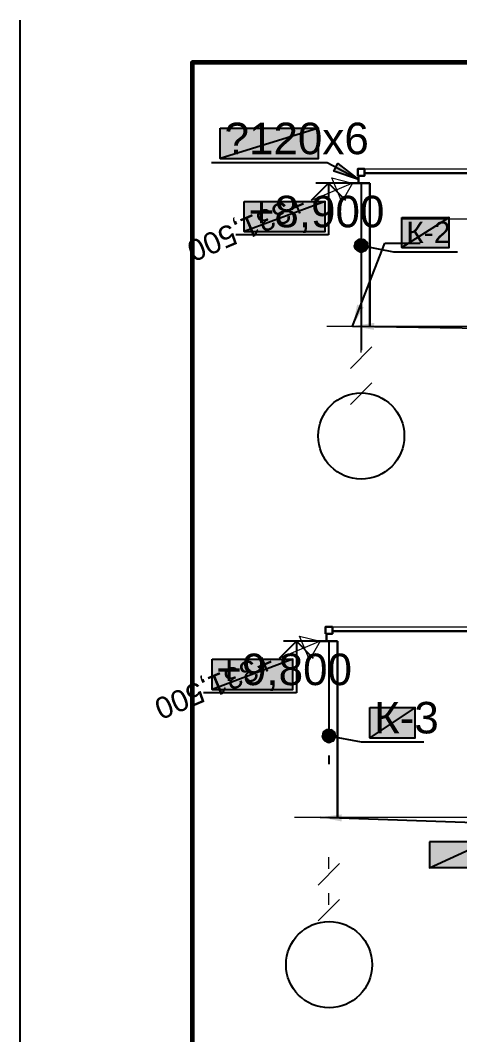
# Model space of a CAD drawing. Extents: x 8 to 21351, y 0 to 420.
# Drawn here: x 16246.9 to 16298, y 179.1 to 297 of the extents above; entities that cross this region are included whole.
import ezdxf

# ---------------------------------------------------------------- set-up
doc = ezdxf.new("R2010")
doc.units = 0
doc.linetypes.add('TEYPDFCAD_CENTER', pattern=[20, 12, -3, 2, -3])
for name, color, linetype in [('PDF_ВЫНОСКИ', 7, 'Continuous'), ('PDF_ОСИ', 7, 'Continuous'), ('PDF_ОТМЕТКИ', 7, 'Continuous'), ('TEY_REVIEW_AXIS', 7, 'Continuous'), ('TEY_REVIEW_LEADER', 7, 'Continuous')]:
    doc.layers.add(name, color=color, linetype=linetype)
doc.styles.add('TEYPDFCAD_TEXT', font='arial.ttf')
doc.dimstyles.new('TEYPDFCAD_SCALE_1', dxfattribs={"dimtxt": 2.5, "dimasz": 2.5, "dimexe": 1.25, "dimexo": 0.75, "dimtad": 1, "dimdsep": 46, "dimtxsty": 'Standard', "dimcen": 0.09, "dimadec": 0, "dimazin": 0, "dimtfac": 1, "dimtofl": 0, "dimtmove": 0, "dimatfit": 3, "dimfxl": 1, "dimarcsym": 0})

# ---------------------------------------------------------------- blocks, each defined once
blk = doc.blocks.new('TEY_AXIS')
at = {"layer": 'PDF_ОСИ', "linetype": 'TEYPDFCAD_CENTER', "lineweight": 9}
blk.add_line((0, 0), (1, 0), dxfattribs=at)
blk = doc.blocks.new('TEY_LEVEL')
at = {"layer": 'PDF_ОТМЕТКИ', "lineweight": 9}
blk.add_line((0, 0), (5, 0), dxfattribs=at)
blk.add_lwpolyline([(0, 0), (2, 1.5), (2, -1.5)], close=True, dxfattribs=at)
at = {"layer": 'PDF_ОТМЕТКИ', "style": 'TEYPDFCAD_TEXT'}
blk.add_text('+331,500', height=2.5, dxfattribs=at).set_placement((6, -1.25))

msp = doc.modelspace()

# ---------------------------------------------------------------- hatches: boundary and pattern name
at = {"true_color": 0xffffff}
h = msp.add_hatch(color=0, dxfattribs=at)
h.paths.add_polyline_path([(16270.15, 284.42), (16281.56, 284.42), (16270.15, 280.92)])
h.paths.add_polyline_path([(16281.56, 284.42), (16270.15, 280.92), (16281.56, 280.92)])
msp.add_hatch(color=7).paths.add_polyline_path([(16286.24, 278.47), (16283.34, 279.44), (16283.8, 280.33)])
h = msp.add_hatch(color=0, dxfattribs=at)
h.paths.add_polyline_path([(16272.94, 275.93), (16282.34, 275.93), (16272.94, 272.44)])
h.paths.add_polyline_path([(16282.34, 275.93), (16272.94, 272.44), (16282.34, 272.44)])
h = msp.add_hatch(color=0, dxfattribs=at)
h.paths.add_polyline_path([(16291.27, 274.07), (16296.76, 274.07), (16291.27, 270.57)])
h.paths.add_polyline_path([(16296.76, 274.07), (16291.27, 270.57), (16296.76, 270.57)])
h = msp.add_hatch(color=7)
h.paths.add_polyline_path([(16286.3, 271.5), (16286.09, 271.4), (16286.53, 270.79)])
h.paths.add_polyline_path([(16286.09, 271.4), (16286.53, 270.79), (16285.92, 271.23)])
h.paths.add_polyline_path([(16286.53, 270.79), (16285.92, 271.23), (16285.81, 271.02)])
h = msp.add_hatch(color=7)
h.paths.add_polyline_path([(16286.98, 271.4), (16286.76, 271.5), (16286.53, 270.79)])
h.paths.add_polyline_path([(16286.76, 271.5), (16286.53, 270.79), (16286.53, 271.55)])
h.paths.add_polyline_path([(16286.53, 270.79), (16286.53, 271.55), (16286.3, 271.5)])
h = msp.add_hatch(color=7)
h.paths.add_polyline_path([(16287.27, 270.79), (16287.25, 271.02), (16286.53, 270.79)])
h.paths.add_polyline_path([(16287.25, 271.02), (16286.53, 270.79), (16287.15, 271.23)])
h.paths.add_polyline_path([(16286.53, 270.79), (16287.15, 271.23), (16286.98, 271.4)])
h = msp.add_hatch(color=7)
h.paths.add_polyline_path([(16285.81, 271.02), (16285.77, 270.79), (16286.53, 270.79)])
h.paths.add_polyline_path([(16285.77, 270.79), (16286.53, 270.79), (16285.81, 270.55)])
h.paths.add_polyline_path([(16286.53, 270.79), (16285.81, 270.55), (16285.92, 270.36)])
h = msp.add_hatch(color=7)
h.paths.add_polyline_path([(16285.92, 270.36), (16286.09, 270.19), (16286.53, 270.79)])
h.paths.add_polyline_path([(16286.09, 270.19), (16286.53, 270.79), (16286.3, 270.09)])
h.paths.add_polyline_path([(16286.53, 270.79), (16286.3, 270.09), (16286.53, 270.04)])
h = msp.add_hatch(color=7)
h.paths.add_polyline_path([(16286.53, 270.04), (16286.76, 270.09), (16286.53, 270.79)])
h.paths.add_polyline_path([(16286.76, 270.09), (16286.53, 270.79), (16286.98, 270.19)])
h.paths.add_polyline_path([(16286.53, 270.79), (16286.98, 270.19), (16287.15, 270.36)])
h = msp.add_hatch(color=7)
h.paths.add_polyline_path([(16287.15, 270.36), (16287.25, 270.55), (16286.53, 270.79)])
h.paths.add_polyline_path([(16287.25, 270.55), (16286.53, 270.79), (16287.27, 270.79)])
h = msp.add_hatch(color=0, dxfattribs=at)
h.paths.add_polyline_path([(16269.2, 222.74), (16278.59, 222.74), (16269.2, 219.22)])
h.paths.add_polyline_path([(16278.59, 222.74), (16269.2, 219.22), (16278.59, 219.22)])
h = msp.add_hatch(color=0, dxfattribs=at)
h.paths.add_polyline_path([(16287.53, 217.13), (16292.82, 217.13), (16287.53, 213.61)])
h.paths.add_polyline_path([(16292.82, 217.13), (16287.53, 213.61), (16292.82, 213.61)])
h = msp.add_hatch(color=7)
h.paths.add_polyline_path([(16282.55, 214.55), (16282.34, 214.44), (16282.79, 213.85)])
h.paths.add_polyline_path([(16282.34, 214.44), (16282.79, 213.85), (16282.17, 214.29)])
h.paths.add_polyline_path([(16282.79, 213.85), (16282.17, 214.29), (16282.07, 214.08)])
h = msp.add_hatch(color=7)
h.paths.add_polyline_path([(16283.23, 214.44), (16283.02, 214.55), (16282.79, 213.85)])
h.paths.add_polyline_path([(16283.02, 214.55), (16282.79, 213.85), (16282.79, 214.59)])
h.paths.add_polyline_path([(16282.79, 213.85), (16282.79, 214.59), (16282.55, 214.55)])
h = msp.add_hatch(color=7)
h.paths.add_polyline_path([(16282.07, 214.08), (16282.02, 213.85), (16282.79, 213.85)])
h.paths.add_polyline_path([(16282.02, 213.85), (16282.79, 213.85), (16282.07, 213.61)])
h.paths.add_polyline_path([(16282.79, 213.85), (16282.07, 213.61), (16282.17, 213.4)])
h = msp.add_hatch(color=7)
h.paths.add_polyline_path([(16282.17, 213.4), (16282.34, 213.23), (16282.79, 213.85)])
h.paths.add_polyline_path([(16282.34, 213.23), (16282.79, 213.85), (16282.55, 213.13)])
h.paths.add_polyline_path([(16282.79, 213.85), (16282.55, 213.13), (16282.79, 213.08)])
h = msp.add_hatch(color=7)
h.paths.add_polyline_path([(16283.53, 213.85), (16283.48, 214.08), (16282.79, 213.85)])
h.paths.add_polyline_path([(16283.48, 214.08), (16282.79, 213.85), (16283.38, 214.29)])
h.paths.add_polyline_path([(16282.79, 213.85), (16283.38, 214.29), (16283.23, 214.44)])
h = msp.add_hatch(color=7)
h.paths.add_polyline_path([(16282.79, 213.08), (16283.02, 213.13), (16282.79, 213.85)])
h.paths.add_polyline_path([(16283.02, 213.13), (16282.79, 213.85), (16283.23, 213.23)])
h.paths.add_polyline_path([(16282.79, 213.85), (16283.23, 213.23), (16283.38, 213.4)])
h = msp.add_hatch(color=7)
h.paths.add_polyline_path([(16283.38, 213.4), (16283.48, 213.61), (16282.79, 213.85)])
h.paths.add_polyline_path([(16283.48, 213.61), (16282.79, 213.85), (16283.53, 213.85)])
h = msp.add_hatch(color=0, dxfattribs=at)
h.paths.add_polyline_path([(16294.49, 201.51), (16294.49, 198.5), (16301.07, 201.51)])
h.paths.add_polyline_path([(16294.49, 198.5), (16301.07, 201.51), (16301.07, 198.5)])

# ---------------------------------------------------------------- linework, layer by layer
at = {"color": 7, "lineweight": 25}
for p, q in [((16282.74, 278.05), (16280.73, 276.03)), ((16285.54, 278.05), (16281.24, 278.05)), ((16284.73, 276.03), (16282.74, 278.05)), ((16286.53, 270.79), (16290.28, 270.07)), ((16290.28, 270.07), (16297.75, 270.07)), ((16279, 224.83), (16276.99, 222.84)), ((16280.99, 222.84), (16279, 224.83)), ((16282.79, 213.85), (16286.53, 213.13)), ((16286.53, 213.13), (16293.81, 213.13))]:
    msp.add_line(p, q, dxfattribs=at)
at = {"color": 0, "lineweight": 0, "true_color": 0xffffff}
for p, q in [((16272.94, 272.44), (16282.34, 272.44)), ((16291.27, 270.57), (16296.76, 270.57)), ((16269.2, 219.22), (16278.59, 219.22)), ((16287.53, 213.61), (16292.82, 213.61))]:
    msp.add_line(p, q, dxfattribs=at)
at = {"color": 7, "lineweight": 5}
for p, q in [((16286.53, 258.38), (16286.53, 259.76)), ((16287.78, 259.02), (16285.28, 256.52)), ((16287.78, 254.85), (16285.28, 252.35)), ((16282.79, 198.37), (16282.79, 199.75)), ((16284.03, 199.01), (16281.54, 196.51)), ((16284.03, 194.84), (16281.54, 192.34)), ((16282.79, 194.2), (16282.79, 195.58))]:
    msp.add_line(p, q, dxfattribs=at)
at = {"lineweight": 25}
for p, q in [((16281.77, 224.83), (16277.49, 224.83)), ((16282.79, 211.54), (16282.79, 210.54))]:
    msp.add_line(p, q, dxfattribs=at)
at = {"color": 0, "true_color": 0xffffff}
for points in [[(16270.15, 284.42), (16281.56, 284.42), (16270.15, 280.92)], [(16281.56, 284.42), (16270.15, 280.92), (16281.56, 280.92)], [(16272.94, 275.93), (16282.34, 275.93), (16272.94, 272.44)], [(16282.34, 275.93), (16272.94, 272.44), (16282.34, 272.44)], [(16291.27, 274.07), (16296.76, 274.07), (16291.27, 270.57)], [(16296.76, 274.07), (16291.27, 270.57), (16296.76, 270.57)], [(16269.2, 222.74), (16278.59, 222.74), (16269.2, 219.22)], [(16278.59, 222.74), (16269.2, 219.22), (16278.59, 219.22)], [(16287.53, 217.13), (16292.82, 217.13), (16287.53, 213.61)], [(16292.82, 217.13), (16287.53, 213.61), (16292.82, 213.61)], [(16294.49, 201.51), (16294.49, 198.5), (16301.07, 201.51)], [(16294.49, 198.5), (16301.07, 201.51), (16301.07, 198.5)]]:
    msp.add_lwpolyline(points, close=True, dxfattribs=at)
at = {"color": 7}
for points in [[(16286.24, 278.47), (16283.34, 279.44), (16283.8, 280.33)], [(16286.53, 270.79), (16285.92, 271.23), (16285.81, 271.02)], [(16286.09, 271.4), (16286.53, 270.79), (16285.92, 271.23)], [(16286.3, 271.5), (16286.09, 271.4), (16286.53, 270.79)], [(16286.53, 270.79), (16286.53, 271.55), (16286.3, 271.5)], [(16286.76, 271.5), (16286.53, 270.79), (16286.53, 271.55)], [(16286.98, 271.4), (16286.76, 271.5), (16286.53, 270.79)], [(16286.53, 270.79), (16287.15, 271.23), (16286.98, 271.4)], [(16287.25, 271.02), (16286.53, 270.79), (16287.15, 271.23)], [(16285.81, 271.02), (16285.77, 270.79), (16286.53, 270.79)], [(16285.77, 270.79), (16286.53, 270.79), (16285.81, 270.55)], [(16286.53, 270.79), (16285.81, 270.55), (16285.92, 270.36)], [(16285.92, 270.36), (16286.09, 270.19), (16286.53, 270.79)], [(16286.09, 270.19), (16286.53, 270.79), (16286.3, 270.09)], [(16286.53, 270.79), (16286.3, 270.09), (16286.53, 270.04)], [(16287.27, 270.79), (16287.25, 271.02), (16286.53, 270.79)], [(16286.53, 270.04), (16286.76, 270.09), (16286.53, 270.79)], [(16286.76, 270.09), (16286.53, 270.79), (16286.98, 270.19)], [(16286.53, 270.79), (16286.98, 270.19), (16287.15, 270.36)], [(16287.15, 270.36), (16287.25, 270.55), (16286.53, 270.79)], [(16287.25, 270.55), (16286.53, 270.79), (16287.27, 270.79)], [(16282.55, 214.55), (16282.34, 214.44), (16282.79, 213.85)], [(16282.79, 213.85), (16282.79, 214.59), (16282.55, 214.55)], [(16283.02, 214.55), (16282.79, 213.85), (16282.79, 214.59)], [(16283.23, 214.44), (16283.02, 214.55), (16282.79, 213.85)], [(16282.07, 214.08), (16282.02, 213.85), (16282.79, 213.85)], [(16282.02, 213.85), (16282.79, 213.85), (16282.07, 213.61)], [(16282.79, 213.85), (16282.17, 214.29), (16282.07, 214.08)], [(16282.79, 213.85), (16282.07, 213.61), (16282.17, 213.4)], [(16282.34, 214.44), (16282.79, 213.85), (16282.17, 214.29)], [(16282.17, 213.4), (16282.34, 213.23), (16282.79, 213.85)], [(16282.34, 213.23), (16282.79, 213.85), (16282.55, 213.13)], [(16282.79, 213.85), (16282.55, 213.13), (16282.79, 213.08)], [(16282.79, 213.85), (16283.38, 214.29), (16283.23, 214.44)], [(16283.48, 214.08), (16282.79, 213.85), (16283.38, 214.29)], [(16283.53, 213.85), (16283.48, 214.08), (16282.79, 213.85)], [(16282.79, 213.08), (16283.02, 213.13), (16282.79, 213.85)], [(16283.02, 213.13), (16282.79, 213.85), (16283.23, 213.23)], [(16282.79, 213.85), (16283.23, 213.23), (16283.38, 213.4)], [(16283.38, 213.4), (16283.48, 213.61), (16282.79, 213.85)], [(16283.48, 213.61), (16282.79, 213.85), (16283.53, 213.85)]]:
    msp.add_lwpolyline(points, close=True, dxfattribs=at)
at = {"color": 7, "lineweight": 25}
msp.add_circle((16286.54, 248.68), 5.01, dxfattribs=at)
at = {"lineweight": 25}
msp.add_circle((16282.8, 187.25), 5.01, dxfattribs=at)
at = {"layer": 'TEY_REVIEW_AXIS', "lineweight": 25}
msp.add_line((16246.89, 0.08), (16246.89, 296.97), dxfattribs=at)
at = {"layer": 'TEY_REVIEW_AXIS', "color": 7, "lineweight": 30}
for p, q in [((16286.93, 279.21), (16316.12, 279.21)), ((16283.19, 226), (16312.38, 226))]:
    msp.add_line(p, q, dxfattribs=at)
at = {"layer": 'TEY_REVIEW_AXIS', "lineweight": 30}
msp.add_line((16283.78, 224.83), (16283.78, 204.39), dxfattribs=at)
at = {"layer": 'TEY_REVIEW_AXIS', "lineweight": 60}
msp.add_lwpolyline([(16266.89, 5.08), (16661.88, 5.08), (16661.88, 292.08), (16266.89, 292.08)], close=True, dxfattribs=at)
at = {"layer": 'TEY_REVIEW_LEADER', "color": 0, "lineweight": 0, "true_color": 0xffffff}
msp.add_line((16270.15, 280.92), (16281.56, 280.92), dxfattribs=at)
at = {"layer": 'TEY_REVIEW_LEADER', "color": 7, "lineweight": 25}
for p, q in [((16282.57, 280.42), (16269.13, 280.42)), ((16286.24, 278.47), (16282.57, 280.42)), ((16282.74, 278.05), (16282.74, 272.03)), ((16286.53, 278.05), (16286.53, 258.66)), ((16282.74, 272.03), (16271.95, 272.03)), ((16279, 218.82), (16268.2, 218.82))]:
    msp.add_line(p, q, dxfattribs=at)
at = {"layer": 'TEY_REVIEW_LEADER', "color": 7, "lineweight": 30}
for p, q in [((16286.24, 278.05), (16286.24, 278.91)), ((16285.54, 278.05), (16287.53, 278.05)), ((16287.53, 278.05), (16287.53, 261.45)), ((16282.49, 224.83), (16282.49, 225.7))]:
    msp.add_line(p, q, dxfattribs=at)
at = {"layer": 'TEY_REVIEW_LEADER', "lineweight": 25}
for p, q in [((16279, 224.83), (16279, 218.82)), ((16282.79, 224.83), (16282.79, 213.04))]:
    msp.add_line(p, q, dxfattribs=at)
at = {"layer": 'TEY_REVIEW_LEADER', "lineweight": 30}
msp.add_line((16281.77, 224.83), (16283.78, 224.83), dxfattribs=at)
at = {"layer": 'TEY_REVIEW_LEADER', "color": 7, "lineweight": 30}
for points in [[(16286.13, 278.91), (16286.93, 278.91), (16286.93, 279.7), (16286.13, 279.7)], [(16282.38, 225.7), (16283.19, 225.7), (16283.19, 226.5), (16282.38, 226.5)]]:
    msp.add_lwpolyline(points, close=True, dxfattribs=at)

# ---------------------------------------------------------------- block references
at = {"layer": 'PDF_ОСИ'}
for p, xscale in [((16286.13, 279.7), 330.8138333333333), ((16291.27, 273.9), 295.2538333333333), ((16282.53, 261.45), 338.0104999999999), ((16282.38, 226.5), 330.8138333333333), ((16278.78, 204.39), 338.0105)]:
    msp.add_blockref('TEY_AXIS', p, dxfattribs=dict(at, xscale=xscale))
at = {"layer": 'PDF_ОТМЕТКИ'}
for p, rotation in [((16285.54, 278.05), -157.0319015334111), ((16281.77, 224.83), -157.1170186389463)]:
    msp.add_blockref('TEY_LEVEL', p, dxfattribs=dict(at, rotation=rotation))

# ---------------------------------------------------------------- texts
at = {"layer": 'PDF_ВЫНОСКИ', "style": 'TEYPDFCAD_TEXT'}
msp.add_text('К-2', height=2.5, dxfattribs=at).set_placement((16291.78, 271.08))
at = {"layer": 'TEY_REVIEW_LEADER', "color": 7, "style": 'TEYPDFCAD_TEXT'}
for s, p in [('\ue726120х6', (16270.64, 281.41)), ('+8,900', (16273.45, 272.92)), ('+9,800', (16269.68, 219.73)), ('К-3', (16288.03, 214.12))]:
    msp.add_text(s, height=3.662, dxfattribs=at).set_placement(p)

# ---------------------------------------------------------------- leaders
at = {"layer": 'PDF_ВЫНОСКИ', "lineweight": 9, "annotation_type": 0, "has_hookline": 1, "hookline_direction": 0}
for points in [[(16285.54, 261.45), (16289.28, 271.08), (16291.78, 271.08)], [(16285.54, 261.45), (16448.31, 258.76)], [(16281.77, 204.39), (16444.56, 198.75)]]:
    msp.add_leader(points, dimstyle='TEYPDFCAD_SCALE_1', dxfattribs=at)

doc.saveas('drawing.dxf')
